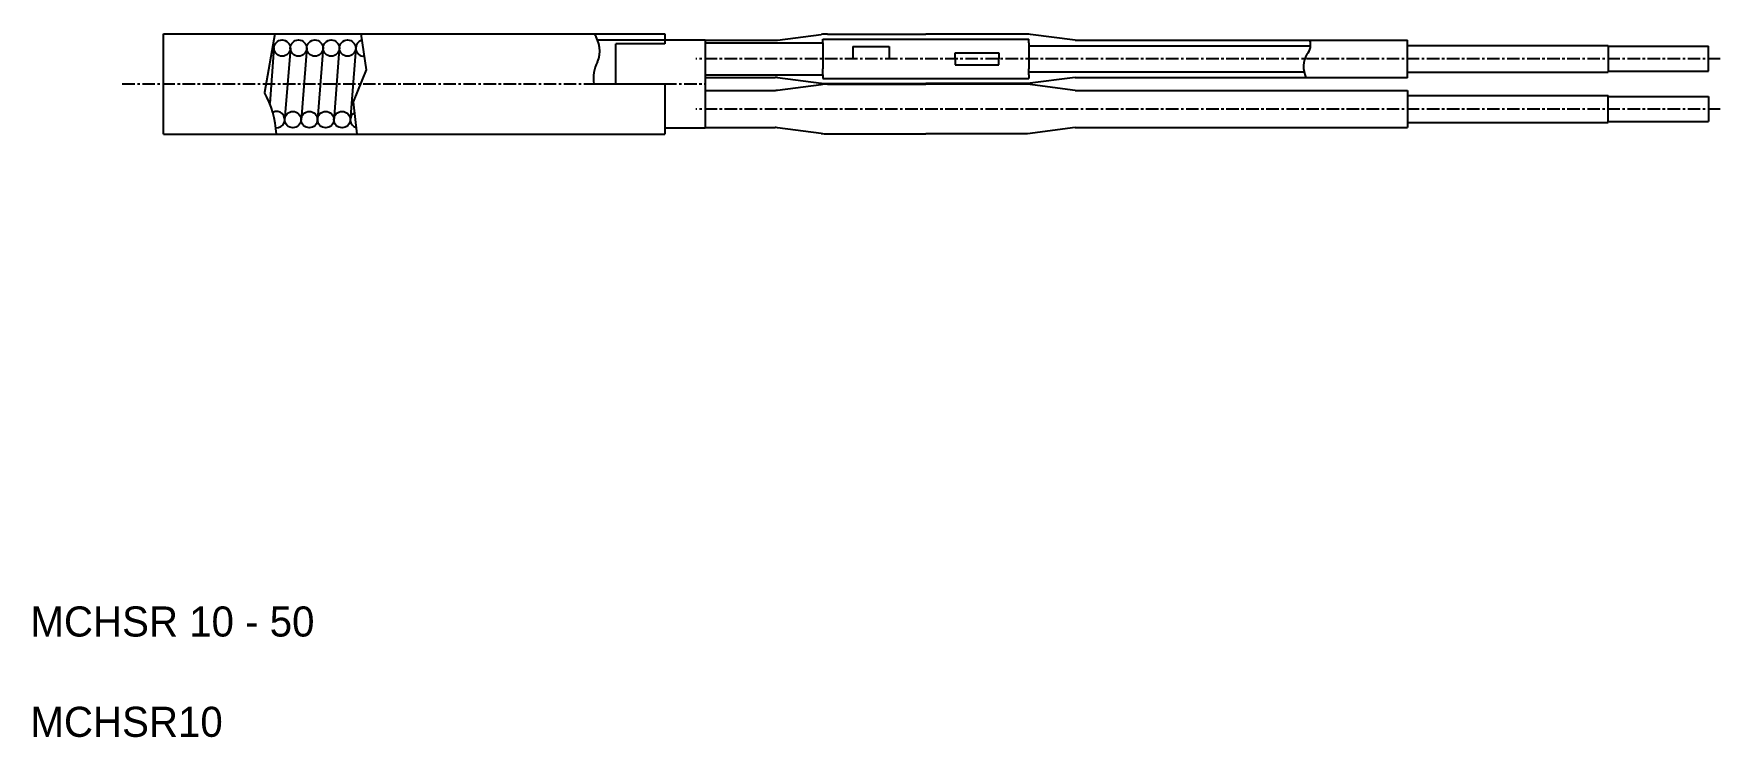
# Model space of a CAD drawing. Extents: x 0 to 168, y 1 to 71.
import ezdxf
from ezdxf.enums import TextEntityAlignment as Align

# ---------------------------------------------------------------- set-up
doc = ezdxf.new("R2010")
doc.units = 0
doc.linetypes.add('CENTER', pattern=[2, 1.25, -0.25, 0.25, -0.25])
doc.layers.get('0').update_dxf_attribs({"linetype": 'CONTINUOUS'})
doc.layers.add('CENTER', color=1, linetype='CENTER')

msp = doc.modelspace()

# ---------------------------------------------------------------- linework, layer by layer
at = {"color": 7, "linetype": 'CONTINUOUS'}
for p, q in [((13.25, 60.99), (13.25, 70.99)), ((13.25, 70.99), (63.25, 70.99)), ((74.48, 70.36), (78.81, 70.92)), ((79.45, 70.96), (89.25, 70.96)), ((99.05, 70.96), (89.25, 70.96)), ((104.15, 70.35), (99.69, 70.92)), ((63.25, 70.38), (67.25, 70.38)), ((67.25, 70.38), (67.25, 61.61)), ((67.25, 70.35), (74.22, 70.35)), ((67.25, 70.35), (74.22, 70.35)), ((104.15, 70.35), (137.25, 70.35)), ((137.25, 66.61), (137.25, 70.35)), ((137.25, 69.83), (157.25, 69.83)), ((157.25, 69.83), (157.25, 67.16)), ((157.25, 69.74), (167.25, 69.74)), ((167.25, 67.25), (167.25, 69.74)), ((157.25, 67.25), (167.25, 67.25)), ((63.25, 65.99), (63.25, 60.99)), ((67.25, 66.64), (74.22, 66.64)), ((67.25, 66.64), (74.22, 66.64)), ((74.48, 66.63), (78.81, 66.07)), ((74.48, 65.36), (78.81, 65.92)), ((79.13, 65.99), (89.25, 65.99)), ((79.13, 65.99), (89.25, 65.99)), ((79.45, 66.02), (89.25, 66.02)), ((79.45, 65.96), (89.25, 65.96)), ((99.37, 66.02), (89.25, 66.02)), ((99.37, 65.99), (89.25, 65.99)), ((99.37, 65.99), (89.25, 65.99)), ((99.37, 65.96), (89.25, 65.96)), ((104.15, 66.64), (99.37, 66.02)), ((104.15, 65.35), (99.37, 65.96)), ((104.15, 66.64), (137.25, 66.64)), ((137.25, 67.16), (157.25, 67.16)), ((67.25, 65.35), (74.22, 65.35)), ((67.25, 65.35), (74.22, 65.35)), ((104.15, 65.35), (137.25, 65.35)), ((137.25, 65.35), (137.25, 61.64)), ((137.25, 64.83), (157.25, 64.83)), ((157.25, 62.16), (157.25, 64.83)), ((157.25, 64.74), (167.25, 64.74)), ((167.25, 64.74), (167.25, 62.25)), ((157.25, 62.25), (167.25, 62.25)), ((13.25, 60.99), (63.25, 60.99)), ((63.25, 61.61), (67.25, 61.61)), ((67.25, 61.64), (74.22, 61.64)), ((67.25, 61.64), (74.22, 61.64)), ((74.48, 61.63), (78.81, 61.07)), ((79.45, 61.02), (89.25, 61.02)), ((99.37, 61.02), (89.25, 61.02)), ((104.15, 61.64), (99.37, 61.02)), ((104.15, 61.64), (137.25, 61.64)), ((137.25, 62.16), (157.25, 62.16))]:
    msp.add_line(p, q, dxfattribs=at)
at = {"color": 3, "linetype": 'CONTINUOUS'}
for p, q in [((24.35, 70.99), (23.33, 65.15)), ((63.25, 70.99), (63.25, 69.99)), ((24.27, 69.56), (23.85, 64.05)), ((25.91, 69.56), (25.34, 62.34)), ((27.54, 69.59), (26.98, 62.39)), ((29.17, 69.64), (28.61, 62.43)), ((30.79, 69.46), (30.24, 62.32)), ((32.43, 69.56), (31.87, 62.35)), ((56.52, 70.38), (63.25, 70.38)), ((58.34, 65.99), (58.34, 69.99)), ((63.25, 69.99), (58.34, 69.99)), ((67.25, 70.08), (78.98, 70.08)), ((78.98, 70.46), (99.53, 70.46)), ((78.98, 70.08), (78.98, 70.46)), ((78.98, 70.08), (78.98, 67.49)), ((81.98, 69.72), (81.98, 68.5)), ((81.98, 69.72), (85.58, 69.72)), ((85.58, 69.72), (85.58, 68.5)), ((92.19, 69.09), (96.53, 69.09)), ((92.19, 68.49), (92.19, 69.09)), ((96.53, 69.09), (96.53, 68.49)), ((99.53, 70.08), (99.53, 70.46)), ((99.53, 70.08), (99.53, 67.49)), ((99.53, 69.8), (127.6, 69.8)), ((78.98, 66.9), (78.98, 67.49)), ((92.19, 68.49), (92.19, 67.9)), ((92.19, 67.9), (96.53, 67.9)), ((96.53, 67.9), (96.53, 68.49)), ((99.53, 66.9), (99.53, 67.49)), ((56.17, 65.99), (63.25, 65.99)), ((67.25, 66.9), (78.98, 66.9)), ((78.98, 66.9), (78.98, 66.53)), ((78.98, 66.53), (99.53, 66.53)), ((99.53, 67.19), (126.95, 67.19)), ((99.53, 66.9), (99.53, 66.53))]:
    msp.add_line(p, q, dxfattribs=at)
msp.add_lwpolyline([(32.95, 70.99), (33.46, 67.41), (32.16, 64.22), (32.53, 60.99)], dxfattribs=at)
for centre in [(25.09, 69.56), (26.72, 69.56), (28.35, 69.56), (29.98, 69.56), (31.61, 69.56), (26.16, 62.43), (27.8, 62.43), (29.43, 62.43), (31.06, 62.43)]:
    msp.add_circle(centre, 0.814, dxfattribs=at)
for centre, radius, start, end in [((53.84, 69.28), 2.9, 337.6806, 36.23), ((33.25, 69.56), 0.814, 104.7121, 271.5657), ((129.48, 67.72), 2.58, 151.2117, 204.6339), ((126.32, 69.88), 1.29, 314.3018, 21.1645), ((59.61, 66.58), 3.49, 152.5801, 189.5904), ((14.75, 60.43), 9.79, 3.3204, 28.8182), ((24.54, 62.43), 0.814, 265.2287, 117.849), ((32.69, 62.43), 0.814, 119.7711, 253.0526)]:
    msp.add_arc(centre, radius, start, end, dxfattribs=at)
at = {"color": 7, "linetype": 'CONTINUOUS'}
for centre, radius, start, end in [((79.45, 65.96), 5, 90, 97.3803), ((99.05, 65.96), 5, 82.6197, 90), ((74.22, 72.35), 2, 270, 277.3803), ((74.22, 64.64), 2, 82.6197, 90), ((79.45, 71.02), 5, 262.6197, 270), ((79.45, 60.96), 5, 90, 97.3803), ((74.22, 67.35), 2, 270, 277.3803), ((74.22, 59.64), 2, 82.6197, 90), ((79.45, 66.02), 5, 262.6197, 270)]:
    msp.add_arc(centre, radius, start, end, dxfattribs=at)
at = {"layer": 'CENTER', "color": 1, "linetype": 'CENTER'}
for p, q in [((168.44, 68.49), (66.31, 68.49)), ((9.16, 65.99), (67.25, 65.99)), ((168.44, 63.49), (66.31, 63.49))]:
    msp.add_line(p, q, dxfattribs=at)

# ---------------------------------------------------------------- texts
at = {"color": 7, "linetype": 'CONTINUOUS'}
for s, p in [('MCHSR 10 - 50', (0, 10)), ('MCHSR10', (0, 0))]:
    msp.add_text(s, height=3, dxfattribs=at).set_placement(p, align=Align.BOTTOM_LEFT)

doc.saveas('drawing.dxf')
